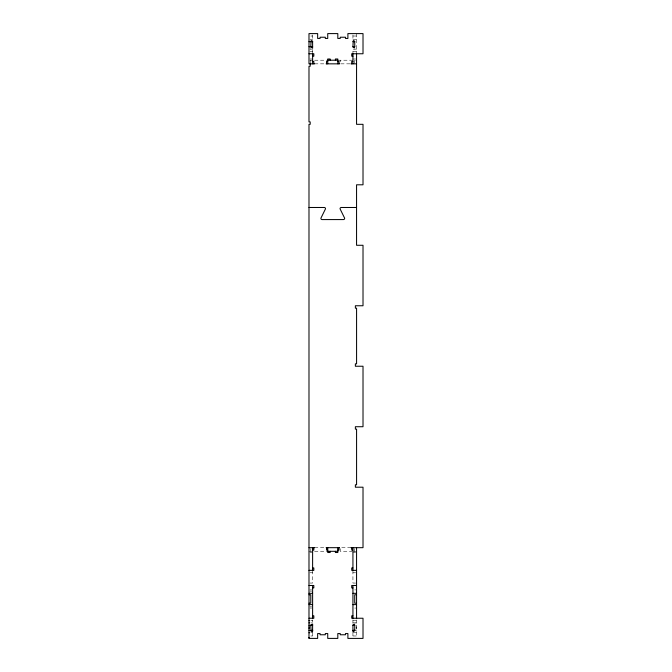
<?xml version="1.0" encoding="UTF-8"?>
<svg xmlns="http://www.w3.org/2000/svg" width="672" height="672" viewBox="0 0 672 672"><rect width="100%" height="100%" fill="white"/><g stroke="black" fill="none" stroke-linecap="round" stroke-linejoin="round"><path stroke-width="0.5" stroke-dasharray="3.36 2.52" d="M355.202 622.877L354.749 623.347M310.8 36.019L312.614 36.019M352.934 36.019L356.563 36.019M309.893 39.245L312.614 39.245M352.934 39.245L356.563 39.245M309.893 49.123L312.614 49.123M356.563 49.123L352.934 49.123L352.934 52.954M309.893 51.341L312.614 51.341M352.934 51.341L356.563 51.341M309.893 59.002L312.614 59.002M352.934 59.002L355.656 59.002M309.893 60.211L312.614 60.211M314.572 60.211L326.928 60.211M337.814 60.211L355.656 60.211M314.572 63.84L325.315 63.84M350.003 63.84L340.234 63.84L340.234 60.211M314.572 547.68L325.315 547.68M350.977 547.68L340.234 547.68L340.234 551.309L351.96 551.309M308.986 551.309L312.614 551.309M314.572 551.309L326.928 551.309M352.934 551.309L356.563 551.309M309.893 552.518L312.614 552.518M352.934 552.518L355.656 552.518M309.893 572.779L312.614 572.779M352.934 572.779L355.656 572.779M309.893 583.061L312.614 583.061L312.614 571.166M355.656 583.061L352.934 583.061L352.934 571.166M309.893 589.907L311.707 589.907M354.749 589.907L355.656 589.907M309.893 591.116L311.707 591.116M309.893 606.841L311.707 606.841M309.893 608.051L311.707 608.051M354.749 608.051L355.656 608.051M310.8 620.659L312.614 620.659M352.934 620.659L356.563 620.659M310.8 622.877L311.707 622.877M352.934 622.877L356.563 622.877M356.11 625.296L356.563 625.296M356.11 627.11L356.563 627.11L355.958 627.11M356.11 628.32L356.563 628.32M356.11 630.336L356.563 630.336M310.8 632.755L312.614 632.755M352.934 632.755L356.563 632.755M310.8 635.981L312.614 635.981M352.934 635.981L356.563 635.981M356.563 33.6L356.563 53.76M356.563 619.903L356.563 636.838M354.749 48.653L354.749 49.123M354.749 60.211L354.749 63.84M354.749 548.587L354.749 551.309M352.934 34.919L352.934 39.782M352.934 619.903L352.934 623.33M352.934 632.453L352.934 636.838M312.614 34.919L312.614 39.782M312.614 49.862L312.614 52.954M312.614 619.903L312.614 622.457M312.614 632.453L312.614 636.838M310.8 48.653L310.8 49.123M310.8 60.211L310.8 63.84M310.8 548.587L310.8 551.309"/><path stroke-width="1.01" d="M311.069 40.967L310.8 46.704A0.907 0.907 0 0 0 311.707 47.611A0.907 0.907 0 0 0 312.614 46.704L308.986 46.704M353.203 40.967L352.934 46.704A0.907 0.907 0 0 0 353.842 47.611A0.907 0.907 0 0 0 354.749 46.704L354.749 41.513A0.916 0.916 0 0 0 353.27 41.042M308.986 41.664L312.614 41.664M352.934 41.664L354.749 41.664M352.934 46.704L354.749 46.704M308.986 53.76L313.824 53.76L313.824 56.179L312.614 56.179M352.934 56.179L351.725 56.179L351.725 53.76L363.014 53.76L363.014 33.6L347.894 33.6L347.894 38.438L345.475 38.438L345.475 37.229L340.234 37.229L340.234 38.438L337.814 38.438L337.814 33.6L327.734 33.6L327.734 38.438L325.315 38.438L325.315 37.229L320.074 37.229L320.074 38.438L317.654 38.438L317.654 33.6L308.986 33.6L308.986 63.84L314.572 63.84M327.734 60.211L337.814 60.211M312.614 61.421L313.824 61.421L313.824 63.84M327.743 61.421L326.533 61.421L326.533 63.84M337.823 61.421L339.032 61.421L339.032 63.84M352.934 61.421L351.725 61.421L351.725 63.84M326.122 63.84L339.427 63.84M350.977 63.84L356.563 63.84M308.986 207.48L324.29 207.48A1.21 1.21 0 0 1 325.483 208.891L320.914 218.165A1.21 1.21 0 0 0 322.106 219.576L343.442 219.576A1.21 1.21 0 0 0 344.635 218.165L340.066 208.891A1.21 1.21 0 0 1 341.258 207.48L356.563 207.48M308.986 547.68L314.572 547.68M326.122 547.68L339.427 547.68M350.977 547.68L363.014 547.68L363.014 487.2L355.37 487.2L355.37 484.781L356.58 484.781L356.58 429.139L355.37 429.139L355.37 426.72L363.014 426.72L363.014 366.24L355.37 366.24L355.37 363.821L356.58 363.821L356.58 308.179L355.37 308.179L355.37 305.76L363.014 305.76L363.014 245.28L356.563 245.28L356.563 184.8L363.014 184.8L363.014 124.32L356.563 124.32L356.563 53.76M312.614 550.099L313.824 550.099L313.824 547.68M327.743 550.099L326.533 550.099L326.533 547.68M337.823 550.099L339.032 550.099L339.032 547.68M352.934 550.099L351.725 550.099L351.725 547.68M327.734 551.309L337.814 551.309M312.614 567.941L313.824 567.941L313.824 570.36L308.986 570.36M352.934 567.941L351.725 567.941L351.725 570.36L356.563 570.36M308.986 585.48L313.824 585.48L313.824 587.899L312.614 587.899M356.563 585.48L351.725 585.48L351.725 587.899L352.934 587.899M308.986 593.309L312.614 593.359M352.934 593.309L356.563 593.359M308.986 594.745L310.8 594.745L310.8 603.212L308.986 603.212M356.563 594.745L354.749 594.745L354.749 603.212L356.563 603.212M308.986 604.64L312.614 604.59M352.934 604.64L356.563 604.59M312.614 615.821L313.824 615.821L313.824 618.24L308.986 618.24M352.934 615.821L351.725 615.821L351.725 618.24L363.014 618.24L363.014 638.4L347.894 638.4L347.894 633.562L345.475 633.562L345.475 634.771L340.234 634.771L340.234 633.562L337.814 633.562L337.814 638.4L327.734 638.4L327.734 633.562L325.315 633.562L325.315 634.771L320.074 634.771L320.074 633.562L317.654 633.562L317.654 638.4L308.986 638.4L308.986 124.32L310.195 124.32L310.195 121.901L308.986 121.901L308.986 66.259L310.195 66.259L310.195 63.84M308.986 620.659L309.439 620.659M308.986 622.877L309.439 622.877M308.986 625.296L309.439 625.296M310.8 625.296L312.614 625.296A0.907 0.907 0 0 0 311.707 624.389A0.907 0.907 0 0 0 310.8 625.296L311.069 631.033M352.934 631.394L352.934 625.296L354.749 625.296L354.749 630.487A0.916 0.916 0 0 1 353.27 630.958M308.986 627.11L309.439 627.11M308.986 628.32L309.439 628.32M308.986 630.336L309.439 630.336M310.8 630.336L312.614 630.336M352.934 630.336L355.202 630.336M308.986 632.755L309.439 632.755M308.986 637.594L309.439 637.594M308.986 638.056L309.439 638.056M353.203 631.033L352.934 630.554M356.563 547.68L356.563 618.542M352.934 53.76L352.934 63.84M352.934 547.68L352.934 570.36M352.934 585.48L352.934 618.542M337.814 63.84L337.823 59.002L335.404 59.002L335.404 60.211M337.814 547.68L337.823 552.518L335.404 552.518L335.404 551.309M330.162 60.211L330.162 59.002L327.743 59.002L327.734 63.84M330.162 551.309L330.162 552.518L327.743 552.518L327.734 547.68M312.614 41.513L312.614 48.317M312.614 53.76L312.614 63.84M312.614 547.68L312.614 570.36M312.614 585.48L312.614 618.542M312.614 623.935L312.614 631.394M311.136 41.042A0.916 0.916 0 0 1 312.673 41.504M352.934 625.296A0.907 0.907 0 0 1 353.842 624.389A0.907 0.907 0 0 1 354.749 625.296M312.673 630.496A0.916 0.916 0 0 1 311.136 630.958"/></g></svg>
